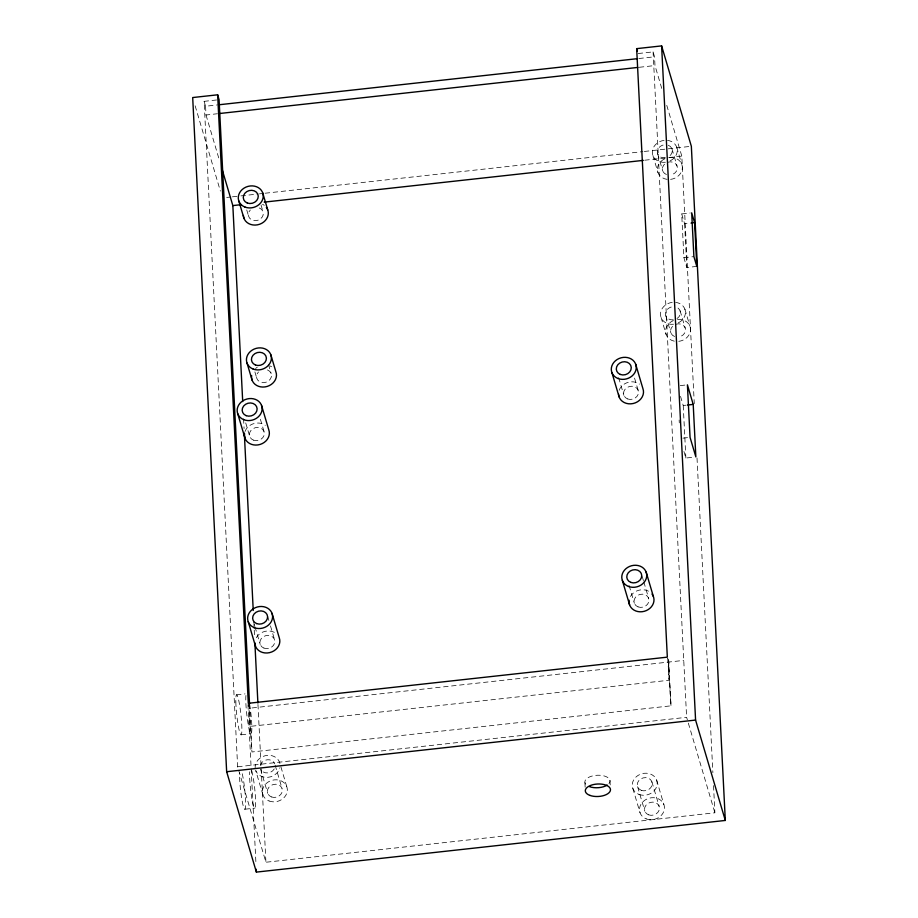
<?xml version="1.0" encoding="UTF-8"?>
<svg xmlns="http://www.w3.org/2000/svg" width="918" height="918" viewBox="0 0 918 918"><rect width="100%" height="100%" fill="white"/><g stroke="black" fill="none" stroke-linecap="round" stroke-linejoin="round"><path stroke-width="0.69" stroke-dasharray="4.59 3.44" d="M713.527 785.613L714.892 812.797L265.922 862.243L237.647 766.771L204.117 101.347L219.081 99.695M638.113 53.542L653.088 51.89L654.534 56.79L654.982 65.545L662.291 90.251M204.117 101.347L205.563 106.247L216.969 104.985M638.859 58.523L654.534 56.79M205.563 106.247L206.011 115.002L217.405 113.74M639.295 67.278L654.982 65.545M226.7 197.45L230.969 196.98M232.392 196.831L239.518 196.039M240.952 195.89L258.05 193.996M259.473 193.847L263.753 193.377M265.176 193.216L642.887 151.619M644.31 151.459L689.923 146.432M644.746 160.214L681.81 156.129L694.283 403.633M696.796 266.404L686.813 267.505L683.921 257.717L681.707 213.928L690.267 212.987M681.707 213.928L684.61 223.728L691.736 222.936M683.921 257.717L693.893 256.615M680.284 385.606L685.975 384.975M680.525 396.358L683.233 405.504L686.079 405.194M682.923 438.138L690.049 437.347M683.944 451.507L685.872 458.036L694.433 457.095M236.465 694.846L245.014 693.905M668.637 659.193L670.989 705.827L251.945 751.98L248.652 704.531L249.742 708.203L683.749 660.398M241.216 734.79L251.199 733.689M237.647 766.771L686.618 717.314L714.892 812.797M244.968 809.217L254.94 808.115M666.766 105.352L681.81 156.129M676.715 147.155L681.787 164.288M671.953 148.819L677.025 165.951M657.667 153.811L662.75 170.943M652.905 155.475L657.988 172.607M684.874 309.125L689.957 326.269M680.112 310.789L685.195 327.933M665.837 315.781L670.909 332.924M661.075 317.444L666.147 334.588M634.545 378.09L638.171 390.334M618.652 377.642L623.884 395.325M642.21 576.515L643.415 580.601M643.816 581.955L648.647 598.284M629.128 585.592L634.372 603.275M656.634 780.07L663.886 804.558M651.872 781.734L659.124 806.222M637.597 786.726L644.849 811.214M632.835 788.39L640.087 812.878M261.022 204.966L262.984 211.565M246.747 209.958L248.698 216.556M206.011 115.002L219.012 158.917M195.132 105.799L220.377 191.047M268.412 364.308L271.143 373.534M254.906 371.939L256.856 378.526M260.402 419.308L264.028 431.54M245.714 422.934L249.742 436.532M267.666 616.368L268.871 620.442M270.477 625.892L274.505 639.49M253.379 621.36L254.584 625.433M254.986 626.799L260.23 644.482M286.772 786.669L279.52 762.181A12.611 10.878 -16.5 0 0 265.44 755.675A12.611 10.878 -16.5 0 0 255.147 767.723M275.159 765.21L282.01 788.332M260.471 768.836L267.723 793.324M262.961 794.988L255.709 770.5A12.611 10.878 -16.5 0 0 268.171 777.294A12.611 10.878 -16.5 0 0 279.806 767.85M697.014 457.99L712.873 772.738M684.61 223.728L686.813 267.505M683.233 405.504L685.872 458.036M679.148 419.996L679.286 422.831M653.088 51.89L686.618 717.314M668.419 660.822L670.989 705.827L667.696 658.378L668.774 662.05L668.797 680.272L249.753 726.425L249.742 708.203M609.977 780.357L610.229 785.36M584.915 782.629L585.225 788.883M243.58 418.746L244.073 428.58M253.942 624.412L254.16 628.704M254.229 630.138L254.538 636.208M257.969 704.473L265.922 862.243M249.524 703.911L251.945 751.98M247.952 704.634L256.03 864.94M675.797 324.295A7.573 6.529 -16.5 0 1 685.425 328.747A7.573 6.529 -16.5 0 1 678.379 336.998M674.592 336.527A7.573 6.529 -16.5 0 1 672.527 326.36M677.495 319.487A12.611 10.878 -16.5 0 1 690.52 329.057A12.611 10.878 -16.5 0 1 678.597 341.37M674.305 341.175A12.611 10.878 -16.5 0 1 665.573 331.8A12.611 10.878 -16.5 0 1 673.273 320.611M675.671 302.366A12.611 10.878 -16.5 0 1 685.448 311.913A12.611 10.878 -16.5 0 1 676.738 323.503M673.525 324.238A12.611 10.878 -16.5 0 1 660.501 314.667A12.611 10.878 -16.5 0 1 672.424 302.343M678.035 308.058A7.573 6.529 -16.5 0 1 677.002 318.557M673.307 319.854A7.573 6.529 -16.5 0 1 665.493 314.117A7.573 6.529 -16.5 0 1 672.642 306.727M667.627 162.314A7.573 6.529 -16.5 0 1 677.266 166.778A7.573 6.529 -16.5 0 1 670.22 175.017M666.434 174.546A7.573 6.529 -16.5 0 1 665.86 163.174M669.337 157.506A12.611 10.878 -16.5 0 1 682.361 167.076A12.611 10.878 -16.5 0 1 670.438 179.389M667.191 179.377A12.611 10.878 -16.5 0 1 657.449 170.3A12.611 10.878 -16.5 0 1 665.102 158.63M667.512 140.385A12.611 10.878 -16.5 0 1 677.289 149.932A12.611 10.878 -16.5 0 1 668.568 161.522M665.366 162.256A12.611 10.878 -16.5 0 1 652.342 152.686A12.611 10.878 -16.5 0 1 664.265 140.362M668.27 145.216A7.573 6.529 -16.5 0 1 668.843 156.588M665.148 157.873A7.573 6.529 -16.5 0 1 657.334 152.136A7.573 6.529 -16.5 0 1 664.483 144.746M259.289 207.961A7.573 6.529 -16.5 0 1 262.158 217.141A7.573 6.529 -16.5 0 1 251.28 219.62A7.573 6.529 -16.5 0 1 250.316 209.993M262.537 204.301A12.611 10.878 -16.5 0 1 264.269 205.345M267.459 369.931A7.573 6.529 -16.5 0 1 270.317 379.123A7.573 6.529 -16.5 0 1 259.438 381.59A7.573 6.529 -16.5 0 1 258.474 371.974M255.56 368.531A12.611 10.878 -16.5 0 1 257.281 367.246M269.754 365.869A12.611 10.878 -16.5 0 1 271.59 366.764M244.98 431.586A12.611 10.878 -16.5 0 1 265.313 425.332M256.294 637.7A12.611 10.878 -16.5 0 1 275.79 633.271M274.264 768.917A7.573 6.529 -16.5 0 1 261.297 770.34M260.299 765.44A7.573 6.529 -16.5 0 1 267.287 759.783A7.573 6.529 -16.5 0 1 274.757 763.845M630.436 596.493A12.611 10.878 -16.5 0 1 649.106 591.513M619.122 390.379A12.611 10.878 -16.5 0 1 639.456 384.126M249.65 704.313A20.185 2.088 83.7 0 1 251.693 731.841A20.185 2.088 83.7 0 1 247.734 721.548A20.185 2.088 83.7 0 1 246.035 694.926M585.684 784.179A12.611 6.254 -2.9 0 1 597.767 775.228A12.611 6.254 -2.9 0 1 608.955 783.593M251.704 770.684A20.185 2.088 83.7 0 1 255.571 800.462A20.185 2.088 83.7 0 1 252.565 802.034A20.185 2.088 83.7 0 1 249.57 771.797M242.249 773.771A20.185 2.088 83.7 0 1 245.622 803.319A20.185 2.088 83.7 0 1 242.409 802.263A20.185 2.088 83.7 0 1 239.598 772.899M253.437 440.135A7.573 6.529 -16.5 0 0 264.373 433.216A7.573 6.529 -16.5 0 0 252.863 428.763A7.573 6.529 -16.5 0 0 253.437 440.135M263.914 648.085A7.573 6.529 -16.5 0 0 274.849 641.166A7.573 6.529 -16.5 0 0 263.34 636.713A7.573 6.529 -16.5 0 0 263.914 648.085M271.407 796.927A7.573 6.529 -16.5 0 0 282.354 790.008A7.573 6.529 -16.5 0 0 270.844 785.556A7.573 6.529 -16.5 0 0 271.407 796.927M269.112 800.989A12.611 10.878 -16.5 0 0 287.334 789.457A12.611 10.878 -16.5 0 0 268.148 782.033A12.611 10.878 -16.5 0 0 269.112 800.989M648.533 814.817A7.573 6.529 -16.5 0 0 659.468 807.897A7.573 6.529 -16.5 0 0 647.959 803.445A7.573 6.529 -16.5 0 0 648.533 814.817M646.226 818.879A12.611 10.878 -16.5 0 0 664.46 807.347A12.611 10.878 -16.5 0 0 645.274 799.922A12.611 10.878 -16.5 0 0 646.226 818.879M638.974 794.403A12.611 10.878 -16.5 0 0 657.208 782.859A12.611 10.878 -16.5 0 0 638.021 775.446A12.611 10.878 -16.5 0 0 638.974 794.403M641.28 790.329A7.573 6.529 -16.5 0 0 652.216 783.41A7.573 6.529 -16.5 0 0 640.707 778.957A7.573 6.529 -16.5 0 0 641.28 790.329M638.056 606.878A7.573 6.529 -16.5 0 0 648.992 599.947A7.573 6.529 -16.5 0 0 637.482 595.495A7.573 6.529 -16.5 0 0 638.056 606.878M627.579 398.928A7.573 6.529 -16.5 0 0 638.515 392.009A7.573 6.529 -16.5 0 0 627.005 387.557A7.573 6.529 -16.5 0 0 627.579 398.928M235.834 702.052A20.185 2.088 83.7 0 0 240.654 734.607A20.185 2.088 83.7 0 0 240.046 707.801A20.185 2.088 83.7 0 0 235.834 702.052"/><path stroke-width="1.38" d="M217.635 94.806L192.688 97.549L226.654 771.728L256.386 872.1L725.312 820.451L691.346 146.272L661.614 45.9L636.667 48.643L667.329 657.15L248.285 703.314L217.635 94.806L219.081 99.695L249.524 703.911M218.392 104.836L637.436 58.672M218.828 113.591L637.872 67.427M221.858 168.522L232.839 205.586L241.388 204.645M264.189 202.132L643.323 160.375M691.736 222.936L694.593 222.626L696.796 266.404L693.893 256.615L691.69 212.838L694.593 222.626M687.502 405.033L693.205 404.402L695.855 456.934L690.049 437.347L687.41 384.814L693.205 404.402M226.654 771.728L695.58 720.068L725.312 820.451M636.667 48.643L637.39 51.098M635.681 364.194L642.933 388.67A12.611 10.878 -16.5 0 1 633.202 403.507A12.611 10.878 -16.5 0 1 618.56 394.201M611.881 372.513L619.134 396.989M646.157 572.132L653.409 596.62M622.358 580.451L629.61 604.939M262.663 192.757L267.746 209.901M238.852 201.076L243.936 218.22M270.821 354.738L275.905 371.87A12.611 10.878 -16.5 0 1 265.095 386.903A12.611 10.878 -16.5 0 1 251.624 375.485M261.538 405.4L268.79 429.876A12.611 10.878 -16.5 0 1 257.981 444.92A12.611 10.878 -16.5 0 1 244.509 433.491M247.022 363.058L252.094 380.19M237.739 413.72L244.991 438.196M272.015 613.339L279.267 637.826A12.611 10.878 -16.5 0 1 269.536 652.652A12.611 10.878 -16.5 0 1 254.894 643.357M248.216 621.658L255.468 646.146M661.614 45.9L695.58 720.068M232.839 205.586L242.708 401.579M244.303 433.055L253.242 610.459M254.883 643.002L257.901 703.039M256.248 869.243L256.386 872.1M266.358 207.388A12.611 10.878 -16.5 0 1 259.599 224.267A12.611 10.878 -16.5 0 1 243.362 215.432M652.032 594.107A12.611 10.878 -16.5 0 1 644.218 611.319A12.611 10.878 -16.5 0 1 629.128 600.223M607.246 785.051A12.611 6.254 -2.9 0 1 589.517 786.657M245.003 207.078A12.611 10.878 -16.5 0 0 263.236 195.545A12.611 10.878 -16.5 0 0 244.05 188.121A12.611 10.878 -16.5 0 0 245.003 207.078M247.309 203.016A7.573 6.529 -16.5 0 0 258.245 196.096A7.573 6.529 -16.5 0 0 246.735 191.644A7.573 6.529 -16.5 0 0 247.309 203.016M253.161 369.059A12.611 10.878 -16.5 0 0 271.395 357.515A12.611 10.878 -16.5 0 0 252.209 350.102A12.611 10.878 -16.5 0 0 253.161 369.059M255.468 364.997A7.573 6.529 -16.5 0 0 266.404 358.066A7.573 6.529 -16.5 0 0 254.894 353.625A7.573 6.529 -16.5 0 0 255.468 364.997M243.878 419.721A12.611 10.878 -16.5 0 0 262.112 408.189A12.611 10.878 -16.5 0 0 242.926 400.764A12.611 10.878 -16.5 0 0 243.878 419.721M246.185 415.659A7.573 6.529 -16.5 0 0 257.12 408.739A7.573 6.529 -16.5 0 0 245.611 404.287A7.573 6.529 -16.5 0 0 246.185 415.659M254.355 627.671A12.611 10.878 -16.5 0 0 272.589 616.127A12.611 10.878 -16.5 0 0 253.402 608.714A12.611 10.878 -16.5 0 0 254.355 627.671M256.661 623.597A7.573 6.529 -16.5 0 0 267.597 616.678A7.573 6.529 -16.5 0 0 256.088 612.226A7.573 6.529 -16.5 0 0 256.661 623.597M628.497 586.453A12.611 10.878 -16.5 0 0 646.731 574.92A12.611 10.878 -16.5 0 0 627.545 567.496A12.611 10.878 -16.5 0 0 628.497 586.453M630.804 582.391A7.573 6.529 -16.5 0 0 641.739 575.471A7.573 6.529 -16.5 0 0 630.23 571.019A7.573 6.529 -16.5 0 0 630.804 582.391M618.021 378.514A12.611 10.878 -16.5 0 0 636.254 366.971A12.611 10.878 -16.5 0 0 617.068 359.558A12.611 10.878 -16.5 0 0 618.021 378.514M620.327 374.452A7.573 6.529 -16.5 0 0 631.263 367.521A7.573 6.529 -16.5 0 0 619.753 363.069A7.573 6.529 -16.5 0 0 620.327 374.452M589.964 795.413A12.611 6.254 -2.9 0 0 610.332 790.754A12.611 6.254 -2.9 0 0 593.372 784.58A12.611 6.254 -2.9 0 0 589.964 795.413"/></g></svg>
